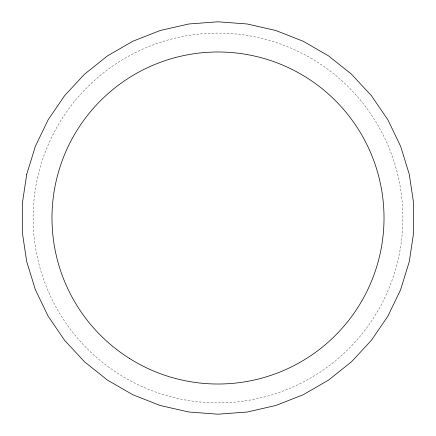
<?xml version="1.0" encoding="UTF-8"?>
<svg xmlns="http://www.w3.org/2000/svg" width="436" height="436" viewBox="0 0 436 436"><rect width="100%" height="100%" fill="white"/><g stroke="black" fill="none" stroke-linecap="round" stroke-linejoin="round"><path stroke-width="0.33" stroke-dasharray="2.18 1.64" d="M107.806 366.453A184.88 184.88 0 0 0 401.66 239.201A184.88 184.88 0 0 0 144.534 48.342A184.88 184.88 0 0 0 107.806 366.453"/><path stroke-width="0.65" d="M26.721 174.34L22.35 203.34L22.35 232.661L26.721 261.66L35.365 289.678L48.085 316.1L64.604 340.331L84.551 361.826L107.474 380.11L132.871 394.771L160.17 405.485L188.755 412.009L218 414.2L247.245 412.009L275.83 405.485L303.129 394.771L328.526 380.11L351.449 361.826L371.396 340.331L387.915 316.1L400.635 289.678L409.279 261.66L413.65 232.661L413.65 203.34L409.279 174.34L400.635 146.322L387.915 119.9L371.396 95.669L351.449 74.175L328.526 55.89L303.129 41.229L275.83 30.515L247.245 23.991L218 21.8L188.755 23.991L160.17 30.515L132.871 41.229L107.474 55.89L84.551 74.175L64.604 95.669L48.085 119.9L35.365 146.322L26.721 174.34M129.269 358.316A166.018 166.018 0 0 0 383.882 224.687A166.018 166.018 0 0 0 140.85 71.003A166.018 166.018 0 0 0 129.269 358.316"/></g></svg>
